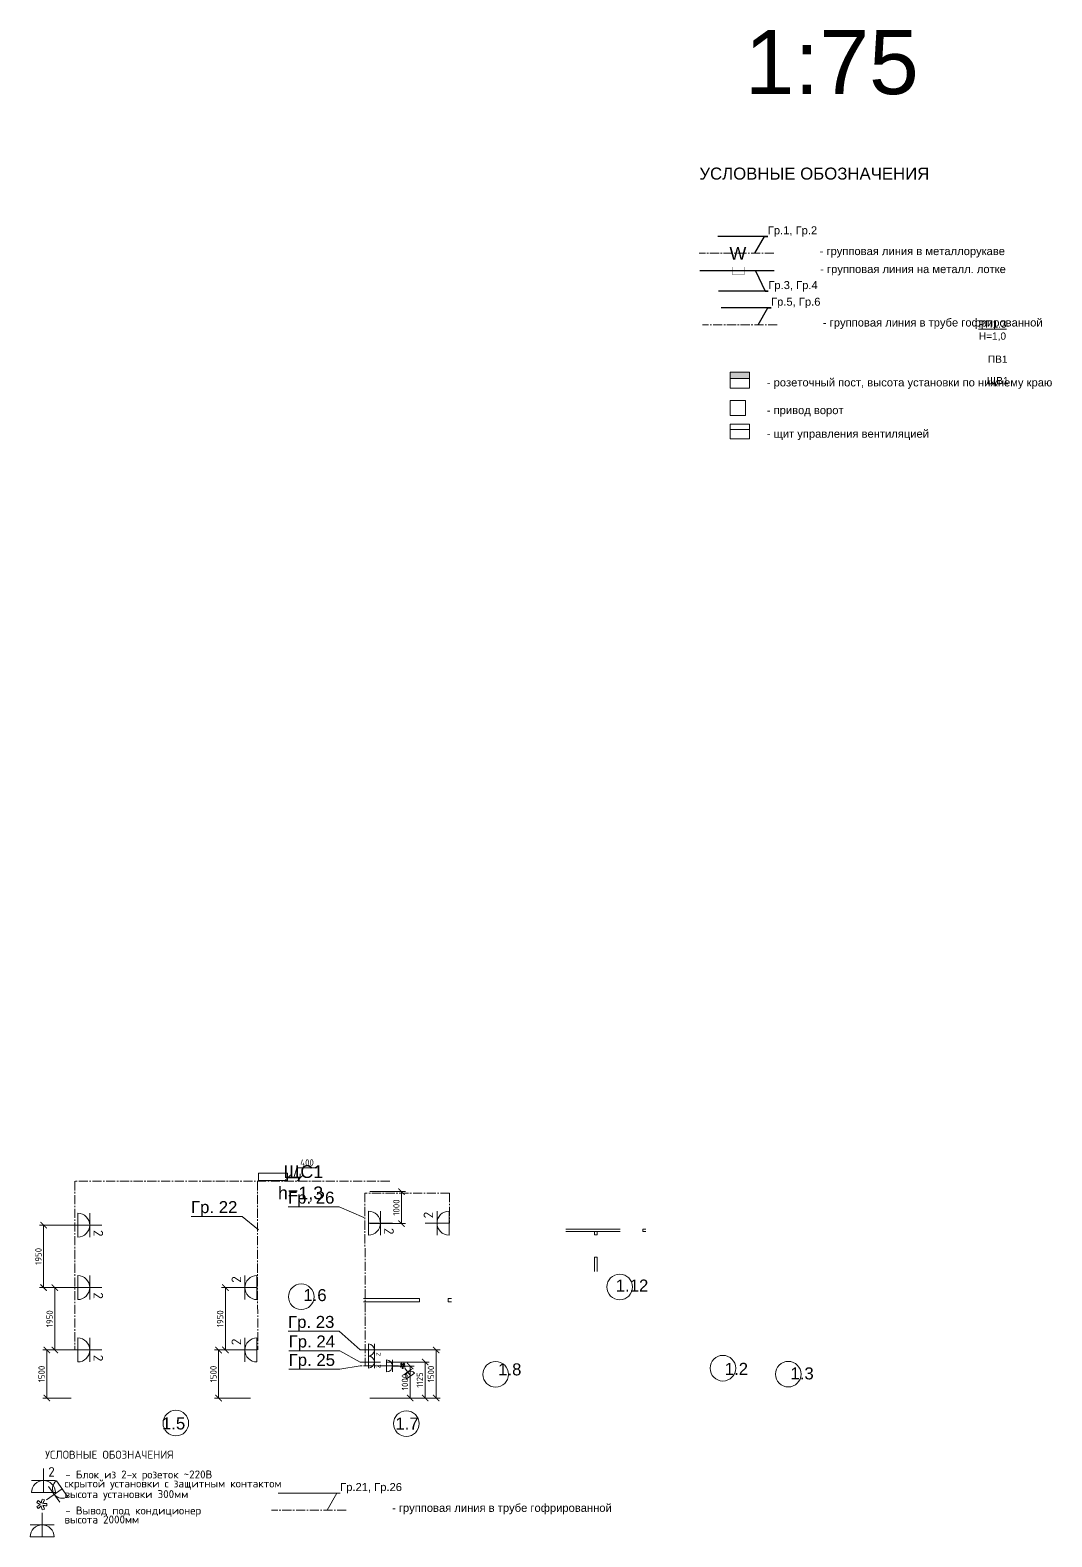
# Model space of a CAD drawing. Header units: millimetres. Extents: x -7047 to 653546, y -441812 to -147059.
# Drawn here: x 165115 to 197033, y -294265 to -247191 of the extents above; entities that cross this region are included whole.
import ezdxf
from ezdxf import colors
from ezdxf.entities.mleader import LeaderData, LeaderLine
from ezdxf.enums import TextEntityAlignment as Align
from ezdxf.math import Vec2, Vec3

# ---------------------------------------------------------------- set-up
doc = ezdxf.new("R2010")
doc.units = ezdxf.units.MM
doc.header["$PDMODE"] = 3
doc.linetypes.add('PHANTOM2', pattern=[31.75, 15.875, -3.175, 3.175, -3.175, 3.175, -3.175])
doc.linetypes.add('осевая2', pattern=[28.575, 19.05, -3.175, 3.175, -3.175])
for name, color, linetype, lineweight in [('$Osveshenie', 240, 'Continuous', 15), ('$Оbорудование', 173, 'Continuous', 20), ('$Оbорудование @ 1', 173, 'Continuous', 20), ('$Оbорудование @ 150', 173, 'Continuous', 20), ('$Оbорудование @ 60', 173, 'Continuous', 20), ('1-Номр помещения', 173, 'Continuous', 20), ('1-Стена Газоbетонная', 194, 'Continuous', 60), ('ЭОМ_схема_т', 7, 'Continuous', 25)]:
    doc.layers.add(name, color=color, linetype=linetype, lineweight=lineweight)
doc.layers.add('$TEXT', color=250, linetype='Continuous')
doc.layers.add('1 этаж', color=7, linetype='Continuous')
doc.styles.add('Arial Annotative', font='arial.ttf', dxfattribs={"height": 2.5})
doc.styles.add('Arial-0', font='arial.ttf')
doc.styles.add('GOST_B 0.0', font='isocpeur.ttf')
doc.styles.add('Анно2.0', font='arial.ttf', dxfattribs={"height": 2})
doc.styles.add('Аннот2.5', font='arial.ttf', dxfattribs={"height": 2.5})
doc.styles.add('ГОСТ', font='isocpeur.ttf')
doc.dimstyles.new('100', dxfattribs={"dimscale": 100, "dimtxt": 2, "dimasz": 2, "dimexe": 1.25, "dimexo": 2, "dimtad": 1, "dimdec": 0, "dimtxsty": 'ГОСТ', "dimblk": 'ARCHTICK', "dimcen": 2.5, "dimadec": 0, "dimazin": 0, "dimtfac": 1, "dimtdec": 0, "dimtmove": 1, "dimatfit": 3, "dimfxl": 1, "dimtvp": 1, "dimtolj": 1, "dimtzin": 0, "dimarcsym": 0})

# ---------------------------------------------------------------- blocks, each defined once
blk = doc.blocks.new('_None')
blk = doc.blocks.new('234234234')
at = {"layer": '$Оbорудование'}
h = blk.add_hatch(color=256, dxfattribs=at)
h.dxf.hatch_style = 1
h.paths.add_polyline_path([(150, 125), (30, 25), (150, 25)], flags=17)
h.paths.add_polyline_path([(150, 125), (-150, 125), (-30, 25), (30, 25)])
h.paths.add_polyline_path([(-150, 125), (-150, 25), (-30, 25)])
blk.add_lwpolyline([(-150, -125), (150, -125), (150, 125), (-150, 125)], close=True, dxfattribs=at)
blk.add_lwpolyline([(-150, 125), (-150, 25), (150, 25)], dxfattribs=at)
blk = doc.blocks.new('$БлокРозеток 2п+PEскрыт_IP2X')
at = {"layer": '$Оbорудование', "lineweight": 20}
for points in [[(0, 0), (0, 5)], [(-2.5, 2.5), (2.5, 2.5)]]:
    blk.add_lwpolyline(points, dxfattribs=at)
blk.add_lwpolyline([(-2.5, 0, -1), (2.5, 0), (-2.5, 0)], format="xyb", dxfattribs=at)
at = {"style": 'GOST_B 0.0'}
blk.add_attdef('КОЛИЧЕСТВОРОЗЕТОК', text='', height=2, dxfattribs=at).set_placement((1, 2.7), align=Align.BOTTOM_LEFT)
blk = doc.blocks.new('$Розетка 2п+PEcкрыт_IP2x')
at = {"layer": '$Оbорудование', "lineweight": 20}
for points in [[(0, 0), (0, 5)], [(-2.5, 2.5), (2.5, 2.5)]]:
    blk.add_lwpolyline(points, dxfattribs=at)
blk.add_lwpolyline([(-2.5, 0, -1), (2.5, 0), (-2.5, 0)], format="xyb", dxfattribs=at)
blk = doc.blocks.new('*U184')
at = {"layer": '$Оbорудование @ 1', "rotation": 35.85142707695863}
blk.add_blockref('$Розетка 2п+PEcкрыт_IP2x', (156, 98), dxfattribs=at)
at = {"layer": '$Оbорудование @ 60', "xscale": 60, "yscale": 60, "zscale": 60, "rotation": 35.85142707695862}
blk.add_blockref('$Розетка 2п+PEcкрыт_IP2x', (156, 98), dxfattribs=at)
blk = doc.blocks.new('вывод кондиционер')
for p, q in [((-154, 471), (-124, 493)), ((-58, 493), (-27, 471)), ((-163, 373), (-174, 409)), ((-163, 373), (-163, 373)), ((-74, 334), (-110, 334)), ((-7, 409), (-19, 374))]:
    blk.add_line(p, q)
for points in [[(-113, 423), (-133, 446), (-147, 462), (-154, 471)], [(-124, 493), (-115, 479), (-104, 461), (-92, 438)], [(-92, 438), (-83, 456), (-72, 474), (-58, 493)], [(-174, 409), (-147, 417), (-127, 422), (-113, 423)], [(-104, 398), (-124, 388), (-144, 380), (-163, 373)], [(-110, 334), (-109, 365), (-107, 386), (-104, 398)], [(-19, 374), (-35, 379), (-55, 387), (-79, 398)], [(-79, 398), (-75, 371), (-73, 350), (-74, 334)], [(-27, 471), (-41, 452), (-55, 436), (-70, 422)], [(-70, 422), (-57, 421), (-35, 417), (-7, 409)]]:
    blk.add_open_spline(points, degree=3)
at = {"layer": '$Оbорудование', "color": 1, "linetype": 'ByBlock'}
blk.add_blockref('*U184', (0, 0), dxfattribs=at)
blk = doc.blocks.new('_ArchTick')
at = {"color": 0, "linetype": 'ByBlock', "const_width": 0.15}
blk.add_lwpolyline([(-0.5, -0.5), (0.5, 0.5)], dxfattribs=at)
blk = doc.blocks.new('*D144')
at = {"layer": '$Оbорудование', "color": 0, "lineweight": -2, "transparency": 16777216}
for p, q in [((174284, -371661), (173395, -371661)), ((173520, -371661), (173520, -373161)), ((174284, -373161), (173395, -373161))]:
    blk.add_line(p, q, dxfattribs=at)
at = {"layer": 'Defpoints', "color": 0, "linetype": 'ByBlock', "transparency": 16777216}
for p in [(174484, -371661), (173520, -373161), (174484, -373161)]:
    blk.add_point(p, dxfattribs=at)
at = {"layer": '$Оbорудование', "color": 0, "linetype": 'ByBlock', "lineweight": -2, "transparency": 16777216, "xscale": 200, "yscale": 200, "zscale": 200}
for p, rotation in [((173520, -371661), 90), ((173520, -373161), 270)]:
    blk.add_blockref('_ArchTick', p, dxfattribs=dict(at, rotation=rotation))
at = {"layer": '$Оbорудование', "color": 0, "linetype": 'ByBlock', "transparency": 16777216, "insert": (173357, -372411), "char_height": 200, "attachment_point": 5, "rotation": 90, "style": 'ГОСТ'}
blk.add_mtext('\\A1;1500', dxfattribs=at)
blk = doc.blocks.new('*D145')
at = {"layer": '$Оbорудование', "color": 0, "lineweight": -2, "transparency": 16777216}
for p, q in [((174284, -369711), (173646, -369711)), ((173771, -371661), (173771, -369711)), ((174284, -371661), (173646, -371661))]:
    blk.add_line(p, q, dxfattribs=at)
at = {"layer": 'Defpoints', "color": 0, "linetype": 'ByBlock', "transparency": 16777216}
for p in [(173771, -369711), (174484, -369711), (174484, -371661)]:
    blk.add_point(p, dxfattribs=at)
at = {"layer": '$Оbорудование', "color": 0, "linetype": 'ByBlock', "lineweight": -2, "transparency": 16777216, "xscale": 200, "yscale": 200, "zscale": 200}
for p, rotation in [((173771, -369711), 90), ((173771, -371661), 270)]:
    blk.add_blockref('_ArchTick', p, dxfattribs=dict(at, rotation=rotation))
at = {"layer": '$Оbорудование', "color": 0, "linetype": 'ByBlock', "transparency": 16777216, "insert": (173608, -370686), "char_height": 200, "attachment_point": 5, "rotation": 90, "style": 'ГОСТ'}
blk.add_mtext('\\A1;1950', dxfattribs=at)
blk = doc.blocks.new('*D146')
at = {"layer": '$Оbорудование', "color": 0, "lineweight": -2, "transparency": 16777216}
for p, q in [((174284, -367761), (173294, -367761)), ((173419, -369711), (173419, -367761)), ((174284, -369711), (173294, -369711))]:
    blk.add_line(p, q, dxfattribs=at)
at = {"layer": 'Defpoints', "color": 0, "linetype": 'ByBlock', "transparency": 16777216}
for p in [(173419, -367761), (174484, -367761), (174484, -369711)]:
    blk.add_point(p, dxfattribs=at)
at = {"layer": '$Оbорудование', "color": 0, "linetype": 'ByBlock', "lineweight": -2, "transparency": 16777216, "xscale": 200, "yscale": 200, "zscale": 200}
for p, rotation in [((173419, -367761), 90), ((173419, -369711), 270)]:
    blk.add_blockref('_ArchTick', p, dxfattribs=dict(at, rotation=rotation))
at = {"layer": '$Оbорудование', "color": 0, "linetype": 'ByBlock', "transparency": 16777216, "insert": (173257, -368736), "char_height": 200, "attachment_point": 5, "rotation": 90, "style": 'ГОСТ'}
blk.add_mtext('\\A1;1950', dxfattribs=at)
blk = doc.blocks.new('*D148')
at = {"layer": '$Оbорудование', "color": 0, "lineweight": -2, "transparency": 16777216}
for p, q in [((179884, -371661), (178761, -371661)), ((178886, -373161), (178886, -371661)), ((179884, -373161), (178761, -373161))]:
    blk.add_line(p, q, dxfattribs=at)
at = {"layer": 'Defpoints', "color": 0, "linetype": 'ByBlock', "transparency": 16777216}
for p in [(178886, -371661), (180084, -371661), (180084, -373161)]:
    blk.add_point(p, dxfattribs=at)
at = {"layer": '$Оbорудование', "color": 0, "linetype": 'ByBlock', "lineweight": -2, "transparency": 16777216, "xscale": 200, "yscale": 200, "zscale": 200}
for p, rotation in [((178886, -371661), 90), ((178886, -373161), 270)]:
    blk.add_blockref('_ArchTick', p, dxfattribs=dict(at, rotation=rotation))
at = {"layer": '$Оbорудование', "color": 0, "linetype": 'ByBlock', "transparency": 16777216, "insert": (178724, -372411), "char_height": 200, "attachment_point": 5, "rotation": 90, "style": 'ГОСТ'}
blk.add_mtext('\\A1;1500', dxfattribs=at)
blk = doc.blocks.new('*D149')
at = {"layer": '$Оbорудование', "color": 0, "lineweight": -2, "transparency": 16777216}
for p, q in [((179884, -369711), (178973, -369711)), ((179098, -371661), (179098, -369711)), ((179884, -371661), (178973, -371661))]:
    blk.add_line(p, q, dxfattribs=at)
at = {"layer": 'Defpoints', "color": 0, "linetype": 'ByBlock', "transparency": 16777216}
for p in [(179098, -369711), (180084, -369711), (180084, -371661)]:
    blk.add_point(p, dxfattribs=at)
at = {"layer": '$Оbорудование', "color": 0, "linetype": 'ByBlock', "lineweight": -2, "transparency": 16777216, "xscale": 200, "yscale": 200, "zscale": 200}
for p, rotation in [((179098, -369711), 90), ((179098, -371661), 270)]:
    blk.add_blockref('_ArchTick', p, dxfattribs=dict(at, rotation=rotation))
at = {"layer": '$Оbорудование', "color": 0, "linetype": 'ByBlock', "transparency": 16777216, "insert": (178935, -370686), "char_height": 200, "attachment_point": 5, "rotation": 90, "style": 'ГОСТ'}
blk.add_mtext('\\A1;1950', dxfattribs=at)
blk = doc.blocks.new('*D147')
at = {"layer": '$Оbорудование', "color": 0, "lineweight": -2, "transparency": 16777216}
for p, q in [((184330, -372161), (184996, -372161)), ((184871, -373161), (184871, -372161)), ((183609, -373161), (184996, -373161))]:
    blk.add_line(p, q, dxfattribs=at)
at = {"layer": 'Defpoints', "color": 0, "linetype": 'ByBlock', "transparency": 16777216}
for p in [(184130, -372161), (184871, -372161), (183409, -373161)]:
    blk.add_point(p, dxfattribs=at)
at = {"layer": '$Оbорудование', "color": 0, "linetype": 'ByBlock', "lineweight": -2, "transparency": 16777216, "xscale": 200, "yscale": 200, "zscale": 200}
for p, rotation in [((184871, -372161), 90), ((184871, -373161), 270)]:
    blk.add_blockref('_ArchTick', p, dxfattribs=dict(at, rotation=rotation))
at = {"layer": '$Оbорудование', "color": 0, "linetype": 'ByBlock', "transparency": 16777216, "insert": (184708, -372661), "char_height": 200, "attachment_point": 5, "rotation": 90, "style": 'ГОСТ'}
blk.add_mtext('\\A1;1000', dxfattribs=at)
blk = doc.blocks.new('*D150')
at = {"layer": '$Оbорудование', "color": 0, "lineweight": -2, "transparency": 16777216}
for p, q in [((184141, -372036), (185462, -372036)), ((185337, -373161), (185337, -372036)), ((183609, -373161), (185462, -373161))]:
    blk.add_line(p, q, dxfattribs=at)
at = {"layer": 'Defpoints', "color": 0, "linetype": 'ByBlock', "transparency": 16777216}
for p in [(183941, -372036), (185337, -372036), (183409, -373161)]:
    blk.add_point(p, dxfattribs=at)
at = {"layer": '$Оbорудование', "color": 0, "linetype": 'ByBlock', "lineweight": -2, "transparency": 16777216, "xscale": 200, "yscale": 200, "zscale": 200}
for p, rotation in [((185337, -372036), 90), ((185337, -373161), 270)]:
    blk.add_blockref('_ArchTick', p, dxfattribs=dict(at, rotation=rotation))
at = {"layer": '$Оbорудование', "color": 0, "linetype": 'ByBlock', "transparency": 16777216, "insert": (185174, -372598), "char_height": 200, "attachment_point": 5, "rotation": 90, "style": 'ГОСТ'}
blk.add_mtext('\\A1;1125', dxfattribs=at)
blk = doc.blocks.new('*D151')
at = {"layer": '$Оbорудование', "color": 0, "lineweight": -2, "transparency": 16777216}
for p, q in [((183954, -371661), (185807, -371661)), ((185682, -373161), (185682, -371661)), ((183609, -373161), (185807, -373161))]:
    blk.add_line(p, q, dxfattribs=at)
at = {"layer": 'Defpoints', "color": 0, "linetype": 'ByBlock', "transparency": 16777216}
for p in [(183754, -371661), (185682, -371661), (183409, -373161)]:
    blk.add_point(p, dxfattribs=at)
at = {"layer": '$Оbорудование', "color": 0, "linetype": 'ByBlock', "lineweight": -2, "transparency": 16777216, "xscale": 200, "yscale": 200, "zscale": 200}
for p, rotation in [((185682, -371661), 90), ((185682, -373161), 270)]:
    blk.add_blockref('_ArchTick', p, dxfattribs=dict(at, rotation=rotation))
at = {"layer": '$Оbорудование', "color": 0, "linetype": 'ByBlock', "transparency": 16777216, "insert": (185520, -372411), "char_height": 200, "attachment_point": 5, "rotation": 90, "style": 'ГОСТ'}
blk.add_mtext('\\A1;1500', dxfattribs=at)
blk = doc.blocks.new('*D152')
at = {"layer": '$Оbорудование', "color": 0, "lineweight": -2, "transparency": 16777216}
for p, q in [((183609, -366711), (184726, -366711)), ((184601, -366711), (184601, -367711)), ((183609, -367711), (184726, -367711))]:
    blk.add_line(p, q, dxfattribs=at)
at = {"layer": 'Defpoints', "color": 0, "linetype": 'ByBlock', "transparency": 16777216}
for p in [(183409, -366711), (183409, -367711), (184601, -367711)]:
    blk.add_point(p, dxfattribs=at)
at = {"layer": '$Оbорудование', "color": 0, "linetype": 'ByBlock', "lineweight": -2, "transparency": 16777216, "xscale": 200, "yscale": 200, "zscale": 200}
for p, rotation in [((184601, -366711), 90), ((184601, -367711), 270)]:
    blk.add_blockref('_ArchTick', p, dxfattribs=dict(at, rotation=rotation))
at = {"layer": '$Оbорудование', "color": 0, "linetype": 'ByBlock', "transparency": 16777216, "insert": (184438, -367211), "char_height": 200, "attachment_point": 5, "rotation": 90, "style": 'ГОСТ'}
blk.add_mtext('\\A1;1000', dxfattribs=at)
blk = doc.blocks.new('*D153')
at = {"layer": '$Оbорудование', "color": 0, "lineweight": -2, "transparency": 16777216}
for p, q in [((181034, -366261), (181034, -366162)), ((181234, -366287), (181330, -365968)), ((181330, -365968), (181969, -365968)), ((181434, -366261), (181434, -366162)), ((181434, -366287), (181034, -366287))]:
    blk.add_line(p, q, dxfattribs=at)
at = {"layer": 'Defpoints', "color": 0, "linetype": 'ByBlock', "transparency": 16777216}
for p in [(181034, -366287), (181034, -366461), (181434, -366461)]:
    blk.add_point(p, dxfattribs=at)
at = {"layer": '$Оbорудование', "color": 0, "linetype": 'ByBlock', "lineweight": -2, "transparency": 16777216, "xscale": 200, "yscale": 200, "zscale": 200, "rotation": 180}
blk.add_blockref('_ArchTick', (181034, -366287), dxfattribs=at)
at = {"layer": '$Оbорудование', "color": 0, "linetype": 'ByBlock', "lineweight": -2, "transparency": 16777216, "xscale": 200, "yscale": 200, "zscale": 200}
blk.add_blockref('_ArchTick', (181434, -366287), dxfattribs=at)
at = {"layer": '$Оbорудование', "color": 0, "linetype": 'ByBlock', "transparency": 16777216, "insert": (181649, -365806), "char_height": 200, "attachment_point": 5, "style": 'ГОСТ'}
blk.add_mtext('\\A1;400', dxfattribs=at)
blk = doc.blocks.new('A$C409754DE')
at = {"layer": '$Osveshenie', "color": 7, "linetype": 'осевая2', "ltscale": 15}
for points in [[(-2252.3, 6376.4), (-12092.3, 6370.3)], [(-12092.3, 6370.3), (-12089.7, 1100)], [(-6380.3, 6373.2), (-6376.5, 1100.1)], [(-381.2, 6001.2), (-3025.3, 5995.3)], [(-3025.3, 5999.9), (-3022.6, 600.2)], [(-381.2, 6001.2), (-380.8, 5063.2)], [(-12000, 5000.2), (-12287.1, 5000)], [(-12000, 3050.2), (-12287.1, 3050)], [(-12000, 1100.2), (-12287.1, 1100)], [(-2917.6, 1099.9), (-3174.5, 1099.9)], [(-2917.6, 724.9), (-3174.5, 724.9)], [(-2353.9, 600.2), (-3174.5, 600.2)], [(-3607.7, -3899.8), (-5946.5, -3899.8)]]:
    blk.add_lwpolyline(points, dxfattribs=at)
at = {"layer": '$Оbорудование', "color": 0, "linetype": 'ByBlock'}
for p, q in [((3250, 4880), (4949.9, 4880)), ((4950, 4800), (3250, 4800)), ((4150, 4800), (4150, 4700)), ((4230, 4700), (4230, 4800)), ((4150, 4700), (4230, 4700)), ((4150, 4000), (4150, 3550)), ((4150, 4000), (4230, 4000)), ((4230, 4000), (4230, 3550))]:
    blk.add_line(p, q, dxfattribs=at)
at = {"layer": '$Оbорудование', "color": 7, "linetype": 'ByBlock'}
for p, q in [((5650, 4800), (5650, 4880)), ((5650, 4880), (5750, 4880)), ((5750, 4800), (5650, 4800))]:
    blk.add_line(p, q, dxfattribs=at)
at = {"layer": '$Оbорудование', "color": 0}
for centre in [(4932.6, 3069), (-5017.1, 2764.4), (1056.7, 338.1), (8155.7, 531.2), (10197.9, 344.7), (-8933.2, -1184.1), (-1732.4, -1200.7)]:
    blk.add_circle(centre, 400, dxfattribs=at)
at = {"layer": '1-Номр помещения', "color": 7}
blk.add_lwpolyline([(-6350, 6625), (-6350, 6400), (-5450, 6400), (-5450, 6625)], close=True, dxfattribs=at)
at = {"layer": '1-Стена Газоbетонная', "color": 7, "lineweight": 0, "ltscale": 100}
for points in [[(-3075, 2712), (-1325, 2712)], [(-3075, 2600), (-1325, 2600)], [(-1325, 2712), (-1325, 2600)], [(-425, 2712), (-425, 2600)], [(-425, 2712), (-325, 2712)], [(-425, 2600), (-325, 2600)]]:
    blk.add_lwpolyline(points, dxfattribs=at)
at = {"layer": '$Оbорудование', "color": 0, "linetype": 'ByBlock'}
blk.add_blockref('вывод кондиционер', (-1757.6, 191.5), dxfattribs=at)
at = {"layer": '$Оbорудование', "color": 0, "linetype": 'ByBlock', "xscale": 2, "yscale": 2, "zscale": 2, "rotation": 90}
blk.add_blockref('вывод кондиционер', (-12292.8, -3545.7), dxfattribs=at)
at = {"layer": '$Оbорудование @ 150', "color": 0, "linetype": 'ByBlock'}
for p, xscale, yscale, zscale, rotation in [((-12000, 5000), 150, 150, 150, 270), ((-2917.6, 5063), 150, 150, 150, 270), ((-400, 5063.2), 150, 150, 150, 89.99999999999999), ((-12000, 3050), 150, 150, 150, 270), ((-6400, 3050), 150, 150, 150, 89.99999999999999), ((-12000, 1100), 150, 150, 150, 270), ((-6400, 1100), 150, 150, 150, 89.99999999999999), ((-2917.6, 1099.9), 75, 75, 75, 270), ((-2917.6, 724.9), 75, 75, 75, 270)]:
    blk.add_blockref('$БлокРозеток 2п+PEскрыт_IP2X', p, dxfattribs=dict(at, xscale=xscale, yscale=yscale, zscale=zscale, rotation=rotation)).add_auto_attribs({'КОЛИЧЕСТВОРОЗЕТОК': '2'})
at = {"layer": '$Оbорудование @ 150', "color": 0, "linetype": 'ByBlock', "xscale": 75, "yscale": 75, "zscale": 75, "rotation": 270}
blk.add_blockref('$БлокРозеток 2п+PEскрыт_IP2X', (-2353.9, 600.2), dxfattribs=at)
at = {"layer": '$Оbорудование @ 150', "color": 0, "linetype": 'ByBlock', "xscale": 150, "yscale": 150, "zscale": 150}
blk.add_blockref('$БлокРозеток 2п+PEскрыт_IP2X', (-13070, -3354.2), dxfattribs=at).add_auto_attribs({'КОЛИЧЕСТВОРОЗЕТОК': '2'})
blk.add_blockref('$БлокРозеток 2п+PEскрыт_IP2X', (-13110.3, -4738.2), dxfattribs=at)
at = {"layer": '$Osveshenie', "color": 7, "style": 'Аннот2.5'}
blk.add_text('- групповая линия в трубе гофрированной', height=250, dxfattribs=at).set_placement((-2180.4, -3956.8))
at = {"layer": '$Оbорудование', "color": 7, "insert": (-4330.3, 6303.3), "char_height": 400, "width": 582.794, "attachment_point": 6, "style": 'Анно2.0'}
blk.add_mtext('ЩС1\\Ph=1,3', dxfattribs=at)
at = {"layer": '1 этаж', "color": 7, "lineweight": 25, "style": 'ГОСТ'}
for s, p in [('УСЛОВНЫЕ ОБОЗНАЧЕНИЯ', (-13016.3, -2296.8)), ('- Блок из 2-х розеток ~220B ', (-12386.8, -2914.1)), ('скрытой установки с защитным контактом', (-12414.3, -3195.7)), ('высота установки 300мм', (-12414.3, -3528.6)), ('высота 2000мм', (-12414.3, -4321)), ('- Вывод под кондиционер ', (-12386.8, -4039.4))]:
    blk.add_text(s, height=250, dxfattribs=at).set_placement(p)
at = {"layer": '1-Номр помещения', "color": 0, "char_height": 375, "width": 1061.513, "attachment_point": 5, "style": 'Аннот2.5'}
for s, insert in [('1.12', (5317, 3113.7)), ('1.8', (1497.8, 491.9)), ('1.2', (8577.1, 511.2)), ('1.3', (10629.6, 366.1))]:
    blk.add_mtext(s, dxfattribs=dict(at, insert=insert))
at = {"layer": '1-Номр помещения', "color": 7, "char_height": 375, "width": 1061.513, "attachment_point": 5, "style": 'Аннот2.5'}
for s, insert in [('1.6', (-4587.7, 2812.5)), ('1.5', (-9004, -1197.1)), ('1.7', (-1712.9, -1197.1))]:
    blk.add_mtext(s, dxfattribs=dict(at, insert=insert))
at = {"layer": '$Оbорудование', "color": 0, "linetype": 'ByBlock'}
dim = blk.add_linear_dim(base=(-5450, 6474.1), p1=(-5050, 6300), p2=(-5450, 6300), dimstyle='100', override={"dimfxl": 250}, dxfattribs=at)
dim.commit()
dim.dimension.update_dxf_attribs({"geometry": '*D153', "text_midpoint": (-5091.9, 6955.3), "insert": (-186483.9, 372760.9)})
for base, p1, p2, picture, middle in [((-1883.3, 5050), (-3075, 6050), (-3075, 5050), '*D152', (-2045.8, 5550)), ((-13064.6, 5000.2), (-12000, 3050), (-12000, 5000.2), '*D146', (-13227.1, 4025.1)), ((-12713, 3050.2), (-12000, 1100), (-12000, 3050.2), '*D145', (-12875.5, 2075.1)), ((-7386.2, 3050), (-6400, 1100), (-6400, 3050), '*D149', (-7548.7, 2075)), ((-12964.1, -400), (-12000, 1100.2), (-12000, -400), '*D144', (-13126.6, 350.1)), ((-7597.8, 1100), (-6400, -400), (-6400, 1100), '*D148', (-7760.3, 350)), ((-801.6, 1099.9), (-3075, -400), (-2730.1, 1099.9), '*D151', (-964.1, 350)), ((-1147, 724.9), (-3075, -400), (-2542.6, 724.9), '*D150', (-1309.5, 162.5)), ((-1613.4, 600.2), (-3075, -400), (-2353.9, 600.2), '*D147', (-1775.9, 100.1))]:
    dim = blk.add_linear_dim(base=base, p1=p1, p2=p2, angle=90, dimstyle='100', override={"dimfxl": 250}, dxfattribs=at)
    dim.commit()
    dim.dimension.update_dxf_attribs({"geometry": picture, "text_midpoint": middle, "insert": (-186483.9, 372760.9)})
at = {"layer": '$TEXT', "color": 7}
ml = blk.add_multileader_mtext('Standard', dxfattribs=at)
ml.set_content('{\\fArial|b0|i0|c204|p34;Гр}. 22', color=7, style='Анно2.0')
ml.set_leader_properties(color=256)
ml.set_arrow_properties(name='NONE')
ml.build(insert=Vec2(0, 0))
ml.multileader.update_dxf_attribs({"text_left_attachment_type": 6, "text_right_attachment_type": 6, "dogleg_length": 1, "arrow_head_size": 450, "scale": 150})
ctx = ml.context
ctx.base_point, ctx.scale, ctx.char_height, ctx.arrow_head_size, ctx.landing_gap_size, ctx.plane_origin = Vec3(-8391.7, 5272.8), 150, 375, 450, 0, Vec3(-6243.2, 3812.2)
ctx.left_attachment, ctx.right_attachment, ctx.text_align_type = 6, 6, 2
notes = []
notes.append((ctx, [(1, (1, 1, 0), (-6861.7, 5272.8), (-1, 0), 150, [(0, [(-6348.8, 4851.9), (-6861.7, 5272.8)], 0, [])])]))
ctx.mtext.insert, ctx.mtext.alignment, ctx.mtext.flow_direction = Vec3(-7011.7, 5751.9), 3, 5
ml = blk.add_multileader_mtext('Standard', dxfattribs=at)
ml.set_content('{\\fArial|b0|i0|c204|p34;Гр}. 26', color=7, style='Анно2.0')
ml.set_leader_properties(color=256)
ml.set_arrow_properties(name='NONE')
ml.build(insert=Vec2(0, 0))
ml.multileader.update_dxf_attribs({"text_left_attachment_type": 6, "text_right_attachment_type": 6, "dogleg_length": 1, "arrow_head_size": 450, "scale": 150})
ctx = ml.context
ctx.base_point, ctx.scale, ctx.char_height, ctx.arrow_head_size, ctx.landing_gap_size, ctx.plane_origin = Vec3(-5363.8, 5568.6), 150, 375, 450, 0, Vec3(-3211.7, 4370.8)
ctx.left_attachment, ctx.right_attachment, ctx.text_align_type = 6, 6, 2
notes.append((ctx, [(1, (1, 1, 0), (-3830.2, 5568.6), (-1, 0), 150, [(0, [(-3058.7, 5235.8), (-3830.2, 5568.6)], 0, [])])]))
ctx.mtext.insert, ctx.mtext.alignment, ctx.mtext.flow_direction = Vec3(-3980.2, 6047.7), 3, 5
ml = blk.add_multileader_mtext('Standard', dxfattribs=at)
ml.set_content('{\\fArial|b0|i0|c204|p34;Гр}. 23', color=7, style='Анно2.0')
ml.set_leader_properties(color=256)
ml.set_arrow_properties(name='NONE')
ml.build(insert=Vec2(0, 0))
ml.multileader.update_dxf_attribs({"text_left_attachment_type": 6, "text_right_attachment_type": 6, "dogleg_length": 1, "arrow_head_size": 450, "scale": 150})
ctx = ml.context
ctx.base_point, ctx.scale, ctx.char_height, ctx.arrow_head_size, ctx.landing_gap_size, ctx.plane_origin = Vec3(-5364.1, 1686.2), 150, 375, 450, 0, Vec3(-3211.7, 225.7)
ctx.left_attachment, ctx.right_attachment, ctx.text_align_type = 6, 6, 2
notes.append((ctx, [(1, (1, 1, 0), (-3830.2, 1686.2), (-1, 0), 150, [(0, [(-3174.5, 1099.9), (-3830.2, 1686.2)], 0, [])])]))
ctx.mtext.insert, ctx.mtext.alignment, ctx.mtext.flow_direction = Vec3(-3980.2, 2165.4), 3, 5
ml = blk.add_multileader_mtext('Standard', dxfattribs=at)
ml.set_content('{\\fArial|b0|i0|c204|p34;Гр}. 24', color=7, style='Анно2.0')
ml.set_leader_properties(color=256)
ml.set_arrow_properties(name='NONE')
ml.build(insert=Vec2(0, 0))
ml.multileader.update_dxf_attribs({"text_left_attachment_type": 6, "text_right_attachment_type": 6, "dogleg_length": 1, "arrow_head_size": 450, "scale": 150})
ctx = ml.context
ctx.base_point, ctx.scale, ctx.char_height, ctx.arrow_head_size, ctx.landing_gap_size, ctx.plane_origin = Vec3(-5343.5, 1074.1), 150, 375, 450, 0, Vec3(-3211.7, -149.3)
ctx.left_attachment, ctx.right_attachment, ctx.text_align_type = 6, 6, 2
notes.append((ctx, [(1, (1, 1, 0), (-3811.2, 1074.1), (-1, 0), 150, [(0, [(-3174.5, 724.9), (-3811.2, 1074.1)], 0, [])])]))
ctx.mtext.insert, ctx.mtext.alignment, ctx.mtext.flow_direction = Vec3(-3961.2, 1553.2), 3, 5
ml = blk.add_multileader_mtext('Standard', dxfattribs=at)
ml.set_content('{\\fArial|b0|i0|c204|p34;Гр}. 2{\\fArial|b0|i0|c204|p34;5}', color=7, style='Анно2.0')
ml.set_leader_properties(color=256)
ml.set_arrow_properties(name='NONE')
ml.build(insert=Vec2(0, 0))
ml.multileader.update_dxf_attribs({"text_left_attachment_type": 6, "text_right_attachment_type": 6, "dogleg_length": 1, "arrow_head_size": 450, "scale": 150})
ctx = ml.context
ctx.base_point, ctx.scale, ctx.char_height, ctx.arrow_head_size, ctx.landing_gap_size, ctx.plane_origin = Vec3(-5347.9, 499.3), 150, 375, 450, 0, Vec3(-3211.7, -724.1)
ctx.left_attachment, ctx.right_attachment, ctx.text_align_type = 6, 6, 2
notes.append((ctx, [(1, (1, 1, 0), (-3811.2, 499.3), (-1, 0), 150, [(0, [(-3174.5, 600.2), (-3811.2, 499.3)], 0, [])])]))
ctx.mtext.insert, ctx.mtext.alignment, ctx.mtext.flow_direction = Vec3(-3961.2, 978.4), 3, 5
ml = blk.add_multileader_mtext('Standard', dxfattribs=at)
ml.set_content('{\\fArial|b0|i0|c204|p34;Гр}.{\\fArial|b0|i0|c204|p34;21}, {\\fArial|b0|i0|c204|p34;Гр}.{\\fArial|b0|i0|c204|p34;2}6', color=7, style='Arial Annotative')
ml.set_leader_properties(color=256)
ml.set_arrow_properties(name='NONE')
ml.build(insert=Vec2(0, 0))
ml.multileader.update_dxf_attribs({"text_left_attachment_type": 6, "text_right_attachment_type": 6, "dogleg_length": 1, "arrow_head_size": 300, "scale": 100})
ctx = ml.context
ctx.base_point, ctx.scale, ctx.char_height, ctx.arrow_head_size, ctx.landing_gap_size, ctx.plane_origin = Vec3(-3800.3, -3376.1), 100, 250, 300, 0, Vec3(-4202.6, -3899.8)
ctx.left_attachment, ctx.right_attachment = 6, 6
notes.append((ctx, [(0, (1, 1, 0), (-3900.3, -3376.1), (1, 0), 100, [(0, [(-4202.6, -3899.8), (-3900.3, -3376.1)], 0, [])])]))
ctx.mtext.insert, ctx.mtext.flow_direction = Vec3(-3800.3, -3056.7), 5
for ctx, leaders in notes:
    for number, flags, end, landing, length, lines in leaders:
        leader = LeaderData()
        leader.index, (leader.has_last_leader_line, leader.has_dogleg_vector, leader.attachment_direction) = number, flags
        leader.last_leader_point, leader.dogleg_vector, leader.dogleg_length = Vec3(end), Vec3(landing), length
        for number, points, colour, breaks in lines:
            line = LeaderLine()
            line.index, line.vertices, line.color, line.breaks = number, Vec3.list(points), colors.encode_raw_color(colour), breaks
            leader.lines.append(line)
        ctx.leaders.append(leader)

msp = doc.modelspace()

# ---------------------------------------------------------------- linework, layer by layer
at = {"layer": '$Osveshenie', "color": 7, "linetype": 'осевая2', "ltscale": 15}
for points in [[(188351.8, -254162.7), (186012.9, -254162.7)], [(188453.3, -256393.7), (186114.5, -256393.7)], [(188453.3, -256393.7), (186114.5, -256393.7)]]:
    msp.add_lwpolyline(points, dxfattribs=at)
at = {"layer": '$Osveshenie', "color": 7, "const_width": 10}
msp.add_lwpolyline([(187051.2, -254596.4), (187051.2, -254822.6), (187433.6, -254822.6), (187433.6, -254596.4)], dxfattribs=at)
at = {"layer": '$Osveshenie', "color": 7, "linetype": 'PHANTOM2', "ltscale": 30, "const_width": 40}
msp.add_lwpolyline([(188368.5, -254709.5), (186034.6, -254709.5)], dxfattribs=at)
at = {"layer": '$Оbорудование', "color": 7}
for points in [[(186989, -258763.5), (187463.9, -258763.5), (187463.9, -259226.2), (186989, -259226.2)], [(186989, -259499.8), (187587.7, -259499.8), (187587.7, -259962.6), (186989, -259962.6)]]:
    msp.add_lwpolyline(points, close=True, dxfattribs=at)
msp.add_lwpolyline([(186989, -259668), (187587.7, -259668)], dxfattribs=at)

# ---------------------------------------------------------------- block references
at = {"layer": '$Оbорудование', "color": 1, "linetype": 'ByBlock'}
msp.add_blockref('A$C409754DE', (178600.8, -289526.5), dxfattribs=at)
at = {"color": 7, "lineweight": 0, "xscale": 2, "yscale": 2, "zscale": 2}
msp.add_blockref('234234234', (187283.8, -258129.5), dxfattribs=at)

# ---------------------------------------------------------------- texts
at = {"layer": '$Osveshenie', "color": 7, "style": 'Аннот2.5'}
for s, p in [('- групповая линия в металлорукаве', (189779.1, -254219.8)), ('- групповая линия на металл. лотке', (189796, -254781.4)), ('- групповая линия в трубе гофрированной', (189880.6, -256450.8)), ('- групповая линия в трубе гофрированной', (189880.6, -256450.8))]:
    msp.add_text(s, height=250, dxfattribs=at).set_placement(p)
at = {"layer": '$Osveshenie', "color": 7, "insert": (187488.5, -254162.7), "char_height": 400, "width": 1563.282, "attachment_point": 6, "style": 'Анно2.0'}
msp.add_mtext('W', dxfattribs=at)
at = {"layer": '$Оbорудование', "color": 7, "char_height": 225, "width": 1192.659, "attachment_point": 8, "style": 'Анно2.0'}
for s, insert in [('{\\LРП1.3\\P}H=1,0', (195178.4, -256903.5)), ('ПВ1', (195343, -257584)), ('ЩВ1', (195343, -258320.4))]:
    msp.add_mtext(s, dxfattribs=dict(at, insert=insert))
at = {"color": 7, "lineweight": 0, "style": 'Аннот2.5'}
for s, p in [('- розеточный пост, высота установки по нижнему краю', (188127.1, -258322.3)), ('- привод ворот', (188127.1, -259188.7)), ('- щит управления вентиляцией', (188127.1, -259925))]:
    msp.add_text(s, height=250, dxfattribs=at).set_placement(p)
at = {"layer": '1 этаж', "color": 7, "lineweight": 25, "style": 'Аннот2.5'}
msp.add_text('УСЛОВНЫЕ ОБОЗНАЧЕНИЯ', height=375, dxfattribs=at).set_placement((186022.7, -251860.3))
at = {"layer": 'ЭОМ_схема_т', "color": 7, "transparency": 16777216, "insert": (190157, -248205.3), "char_height": 2000, "width": 3831.579, "attachment_point": 5, "style": 'Arial-0'}
msp.add_mtext('1:75', dxfattribs=at)

# ---------------------------------------------------------------- leaders
at = {"layer": '$TEXT', "color": 7}
ml = msp.add_multileader_mtext('Standard', dxfattribs=at)
ml.set_content('Гр.1, Гр.2', color=7, style='Arial Annotative')
ml.set_leader_properties(color=256)
ml.set_arrow_properties(name='NONE')
ml.build(insert=Vec2(0, 0))
ml.multileader.update_dxf_attribs({"text_left_attachment_type": 6, "text_right_attachment_type": 6, "dogleg_length": 1, "arrow_head_size": 300, "scale": 100})
ctx = ml.context
ctx.base_point, ctx.scale, ctx.char_height, ctx.arrow_head_size, ctx.landing_gap_size, ctx.plane_origin = Vec3(188159.2, -253639.1), 100, 250, 300, 0, Vec3(187756.9, -254162.7)
ctx.left_attachment, ctx.right_attachment = 6, 6
notes = []
notes.append((ctx, [(0, (1, 1, 0), (188059.2, -253639.1), (1, 0), 100, [(0, [(187756.9, -254162.7), (188059.2, -253639.1)], 0, [])])]))
ctx.mtext.insert, ctx.mtext.flow_direction = Vec3(188159.2, -253319.7), 5
ml = msp.add_multileader_mtext('Standard', dxfattribs=at)
ml.set_content('Гр.3, Гр.4', color=7, style='Arial Annotative')
ml.set_leader_properties(color=256)
ml.set_arrow_properties(name='NONE')
ml.build(insert=Vec2(0, 0))
ml.multileader.update_dxf_attribs({"text_left_attachment_type": 6, "text_right_attachment_type": 6, "dogleg_length": 1, "arrow_head_size": 300, "scale": 100})
ctx = ml.context
ctx.base_point, ctx.scale, ctx.char_height, ctx.arrow_head_size, ctx.landing_gap_size, ctx.plane_origin = Vec3(188176.1, -255350.8), 100, 250, 300, 0, Vec3(187773.8, -254709.5)
ctx.left_attachment, ctx.right_attachment = 6, 6
notes.append((ctx, [(0, (1, 1, 0), (188076.1, -255350.8), (1, 0), 100, [(0, [(187773.8, -254709.5), (188076.1, -255350.8)], 0, [])])]))
ctx.mtext.insert, ctx.mtext.flow_direction = Vec3(188176.1, -255031.4), 5
ml = msp.add_multileader_mtext('Standard', dxfattribs=at)
ml.set_content('Гр.5, Гр.6', color=7, style='Arial Annotative')
ml.set_leader_properties(color=256)
ml.set_arrow_properties(name='NONE')
ml.build(insert=Vec2(0, 0))
ml.multileader.update_dxf_attribs({"text_left_attachment_type": 6, "text_right_attachment_type": 6, "dogleg_length": 1, "arrow_head_size": 300, "scale": 100})
ctx = ml.context
ctx.base_point, ctx.scale, ctx.char_height, ctx.arrow_head_size, ctx.landing_gap_size, ctx.plane_origin = Vec3(188260.7, -255870.1), 100, 250, 300, 0, Vec3(187858.4, -256393.7)
ctx.left_attachment, ctx.right_attachment = 6, 6
notes.append((ctx, [(0, (1, 1, 0), (188160.7, -255870.1), (1, 0), 100, [(0, [(187858.4, -256393.7), (188160.7, -255870.1)], 0, [])])]))
ctx.mtext.insert, ctx.mtext.flow_direction = Vec3(188260.7, -255550.7), 5
for ctx, leaders in notes:
    for number, flags, end, landing, length, lines in leaders:
        leader = LeaderData()
        leader.index, (leader.has_last_leader_line, leader.has_dogleg_vector, leader.attachment_direction) = number, flags
        leader.last_leader_point, leader.dogleg_vector, leader.dogleg_length = Vec3(end), Vec3(landing), length
        for number, points, colour, breaks in lines:
            line = LeaderLine()
            line.index, line.vertices, line.color, line.breaks = number, Vec3.list(points), colors.encode_raw_color(colour), breaks
            leader.lines.append(line)
        ctx.leaders.append(leader)

doc.saveas('drawing.dxf')
